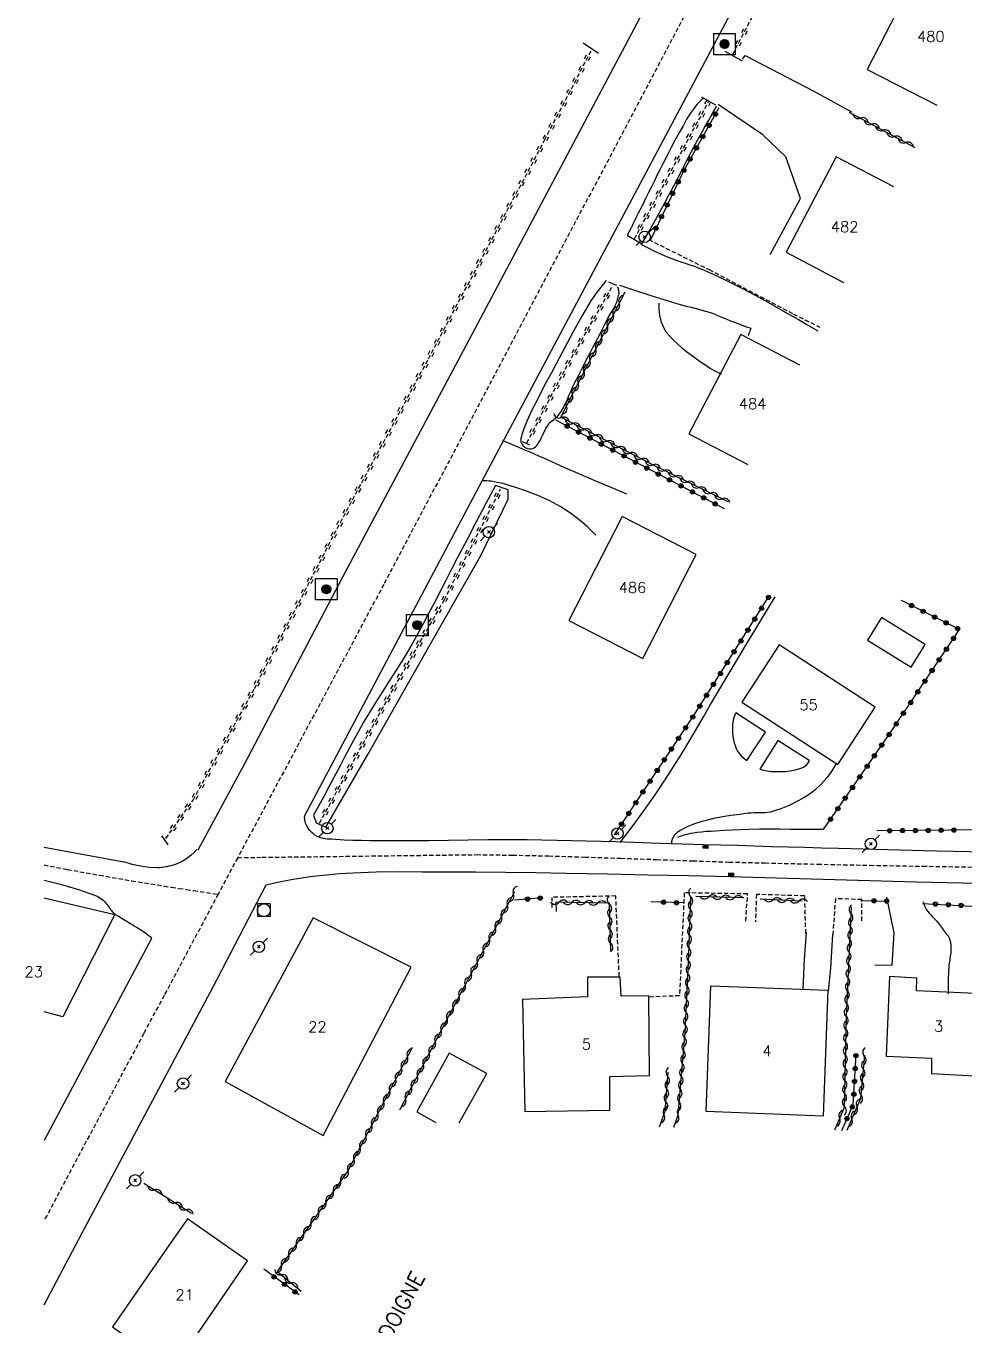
# Model space of a CAD drawing. Header units: millimetres. Extents: x 182998 to 184000, y 151998 to 153001.
# Drawn here: x 182997.9 to 183107.3, y 152683.9 to 152835.4 of the extents above; entities that cross this region are included whole.
import ezdxf
from ezdxf.enums import TextEntityAlignment as Align

# ---------------------------------------------------------------- set-up
doc = ezdxf.new("R2010")
doc.units = ezdxf.units.MM
doc.linetypes.add('DASHED', pattern=[0.75, 0.5, -0.25])
doc.layers.get('0').update_dxf_attribs({"linetype": 'CONTINUOUS'})
for name, color, linetype in [('W0001', 6, 'DASHED'), ('W0008', 7, 'CONTINUOUS'), ('W0017', 7, 'CONTINUOUS'), ('W0101', 7, 'CONTINUOUS'), ('W0104', 1, 'CONTINUOUS'), ('W0112', 1, 'DASHED'), ('W0120', 7, 'CONTINUOUS'), ('W0211', 2, 'CONTINUOUS'), ('W0220', 5, 'DASHED'), ('W0310', 3, 'CONTINUOUS'), ('W0322', 7, 'CONTINUOUS'), ('W0323', 7, 'CONTINUOUS'), ('W0401', 7, 'CONTINUOUS'), ('W0420', 7, 'CONTINUOUS'), ('W0473', 7, 'CONTINUOUS'), ('W0800', 7, 'CONTINUOUS'), ('W0989', 7, 'CONTINUOUS'), ('W0991', 7, 'CONTINUOUS')]:
    doc.layers.add(name, color=color, linetype=linetype)
doc.styles.get("Standard").update_dxf_attribs({"font": 'romans.shx', "width": 0.85})

# ---------------------------------------------------------------- blocks, each defined once
blk = doc.blocks.new('T420')
for p, q in [((0.75, 0.75), (-0.75, 0.75)), ((-0.75, 0.75), (-0.75, -0.75)), ((0.75, 0.75), (0.75, -0.75)), ((0.75, -0.75), (-0.75, -0.75))]:
    blk.add_line(p, q)
blk.add_ellipse((0, 0), major_axis=(-0.53, 0.53), ratio=1, start_param=3.926991, end_param=10.210176)
blk = doc.blocks.new('BOUNDARY')
for p, q in [((-5, 1), (-1, 5)), ((-5, 0), (0, 5)), ((-5, -1), (1, 5)), ((-4, 3), (-3, 4)), ((-4, -1), (1, 4)), ((-4, -2), (2, 4)), ((-4, -3), (3, 4)), ((-3, -3), (3, 3)), ((-3, -4), (4, 3)), ((-2, -4), (4, 2)), ((-1, -4), (4, 1)), ((-1, -5), (5, 1)), ((0, -5), (5, 0)), ((1, -5), (2, -4)), ((2, -4), (4, -2)), ((3, -4), (4, -3)), ((4, -2), (5, -1))]:
    blk.add_line(p, q)
blk.add_lwpolyline([(-12, 12), (12, 12), (12, -12), (-12, -12), (-12, 12)])
blk.add_circle((0, 0), 5)
blk = doc.blocks.new('T941')
at = {"color": 7, "linetype": 'Continuous', "xscale": 0.104167, "yscale": 0.104167}
blk.add_blockref('BOUNDARY', (0, 0), dxfattribs=at)
blk = doc.blocks.new('T473')
for p, q in [((-0.166667, 0.166667), (0.166667, -0.166667)), ((-0.166667, -0.166667), (0.166667, 0.166667)), ((0.500001, 0.500001), (1.000002, 1.000002)), ((-1.000002, -1.000002), (-0.500001, -0.500001))]:
    blk.add_line(p, q)
blk.add_ellipse((0, 0), major_axis=(0.471405, 0.471405), ratio=1, start_param=5.4977871438, end_param=11.780972451)
blk = doc.blocks.new('T401')
for p, q in [((-0.3, 0.3), (0, 0.3)), ((-0.3, -0.25), (-0.3, 0.3)), ((-0.3, 0.15), (0, 0.15)), ((-0.3, 0), (0, 0)), ((0, 0.3), (0, -0.25)), ((-0.3, -0.15), (0, -0.15)), ((-0.3, -0.25), (-0.3, -0.3)), ((-0.3, -0.3), (0, -0.3)), ((0, -0.3), (0, -0.25))]:
    blk.add_line(p, q)
blk = doc.blocks.new('t310o')
at = {"color": 0, "linetype": 'Continuous'}
for centre, start, end in [((-0.5, 0.38), 216.8699, 323.1304), ((0.5, -0.37), 36.8699, 143.1303)]:
    blk.add_arc(centre, 0.625, start, end, dxfattribs=at)
blk = doc.blocks.new('t323o')
at = {"color": 0, "linetype": 'Continuous'}
for radius in [0.25, 0.15]:
    blk.add_circle((0, 0), radius, dxfattribs=at)
blk = doc.blocks.new('t220o')
at = {"color": 0, "linetype": 'Continuous'}
for p, q in [((-0.25, 0.25), (0.25, 0.25)), ((-0.25, -0.25), (0.25, -0.25))]:
    blk.add_line(p, q, dxfattribs=at)
blk = doc.blocks.new('t322o')
at = {"color": 0, "linetype": 'Continuous'}
for radius in [0.25, 0.15]:
    blk.add_circle((0, 0), radius, dxfattribs=at)

msp = doc.modelspace()

# ---------------------------------------------------------------- linework, layer by layer
at = {"layer": 'W0001'}
for points in [[(183161.48, 153000), (183139.95, 152959.91), (183108, 152899.14), (183074.95, 152837.13), (183039.61, 152770.28), (183022.58, 152738.42)], [(183022.58, 152738.42), (183025.42, 152738.47)], [(183025.42, 152738.47), (183050.42, 152738.78)], [(183050.42, 152738.78), (183054.63, 152738.72), (183058.84, 152738.63), (183063.04, 152738.5), (183067.25, 152738.36), (183071.45, 152738.21), (183075.65, 152738.06), (183079.86, 152737.92), (183084.06, 152737.81), (183090.19, 152737.67), (183096.32, 152737.54), (183102.46, 152737.43), (183108.59, 152737.33)], [(183000, 152737.58), (183002.72, 152737.06), (183006.47, 152736.38), (183010.23, 152735.73), (183014, 152735.12)], [(183022.58, 152738.42), (183020.31, 152734.17)], [(183014, 152735.12), (183014.86, 152734.98), (183015.72, 152734.85), (183016.59, 152734.72), (183017.45, 152734.6), (183020.31, 152734.17)], [(183020.31, 152734.17), (183014, 152722.36)], [(183014, 152722.36), (183011.63, 152717.93), (183000, 152696.09)]]:
    msp.add_lwpolyline(points, dxfattribs=at)
at = {"layer": 'W0008'}
for points in [[(183156.46, 153000), (183155.19, 152997.58), (183140.4, 152969.76), (183124.29, 152939.81), (183107.03, 152907.2), (183085.45, 152866.22), (183071.08, 152839.45), (183049.18, 152798.1), (183034.76, 152771.07), (183023.37, 152749.36), (183017.92, 152739.3)], [(183030.4, 152743.36), (183044.74, 152770.39), (183051.08, 152782.36), (183068.26, 152814.68), (183081.69, 152840), (183099.58, 152873.88), (183112.98, 152898.85), (183129.98, 152930.99), (183143.79, 152957.02), (183154.74, 152977.73), (183166.59, 153000)], [(183109.83, 152739.07), (183104.09, 152739.2), (183098.35, 152739.34), (183092.61, 152739.49), (183090.66, 152739.54), (183088.7, 152739.6), (183086.75, 152739.65), (183084.8, 152739.71), (183082.84, 152739.77), (183080.89, 152739.83), (183078.93, 152739.88), (183076.98, 152739.94), (183071.82, 152740.09), (183066.65, 152740.26), (183061.49, 152740.4), (183056.32, 152740.49), (183054.03, 152740.5), (183051.74, 152740.5), (183049.45, 152740.47), (183047.16, 152740.44), (183044.87, 152740.41), (183042.58, 152740.39), (183040.29, 152740.39), (183038, 152740.41), (183037, 152740.42), (183035.99, 152740.44), (183034.98, 152740.47), (183033.98, 152740.54), (183033.5, 152740.57), (183033.01, 152740.6), (183032.53, 152740.67), (183032.05, 152740.8), (183031.84, 152740.9), (183031.63, 152741.03), (183031.44, 152741.18), (183031.26, 152741.33), (183031.11, 152741.49), (183030.96, 152741.65), (183030.83, 152741.83), (183030.71, 152742.01), (183030.63, 152742.15), (183030.56, 152742.29), (183030.5, 152742.44), (183030.45, 152742.59), (183030.43, 152742.69), (183030.41, 152742.78), (183030.4, 152742.88), (183030.39, 152742.97), (183030.38, 152743.07), (183030.38, 152743.17), (183030.39, 152743.26), (183030.4, 152743.36)], [(183000, 152739.66), (183009.31, 152737.93)], [(183017.82, 152739.38), (183017.5, 152739.04), (183017.16, 152738.72), (183016.8, 152738.43), (183016.42, 152738.17), (183016.1, 152737.98), (183015.76, 152737.82), (183015.41, 152737.68), (183015.05, 152737.57), (183014.79, 152737.49), (183014.53, 152737.42), (183014.27, 152737.36), (183014, 152737.31)], [(183009.31, 152737.93), (183009.31, 152737.93)], [(183014, 152737.31), (183013.82, 152737.29), (183013.63, 152737.27), (183013.45, 152737.25), (183013.26, 152737.25), (183012.26, 152737.29), (183011.26, 152737.42), (183010.28, 152737.64), (183009.31, 152737.93)], [(183000, 152735.8), (183000.01, 152735.8), (183002.03, 152735.3), (183004.04, 152734.73), (183006, 152734.01), (183006.19, 152733.92), (183006.38, 152733.83), (183006.56, 152733.71), (183006.74, 152733.59), (183006.89, 152733.46), (183007.04, 152733.32), (183007.18, 152733.17), (183007.31, 152733.01), (183007.41, 152732.89), (183007.5, 152732.77), (183007.59, 152732.64), (183007.67, 152732.52), (183007.75, 152732.39), (183007.85, 152732.27), (183007.94, 152732.15), (183008.05, 152732.04), (183008.35, 152731.8), (183008.67, 152731.6), (183008.99, 152731.41), (183009.31, 152731.22), (183009.52, 152731.09), (183009.73, 152730.97), (183009.94, 152730.84), (183010.14, 152730.71), (183010.35, 152730.58), (183010.56, 152730.46), (183010.77, 152730.33), (183010.97, 152730.2), (183011.27, 152730.01), (183011.58, 152729.82), (183011.88, 152729.63), (183012.16, 152729.41), (183012.26, 152729.32), (183012.37, 152729.22), (183012.46, 152729.12), (183012.55, 152729.01)], [(183025.92, 152735.25), (183026.88, 152735.48), (183027.85, 152735.69), (183028.82, 152735.88), (183029.79, 152736.04), (183031.35, 152736.26), (183032.92, 152736.43), (183034.48, 152736.57), (183036.05, 152736.67), (183038.73, 152736.77), (183041.41, 152736.8), (183044.09, 152736.79), (183046.77, 152736.78), (183050.29, 152736.76), (183053.82, 152736.73), (183057.35, 152736.68), (183060.87, 152736.62), (183065.64, 152736.54), (183070.41, 152736.44), (183075.18, 152736.34), (183079.95, 152736.23), (183082.68, 152736.16), (183085.4, 152736.08), (183088.12, 152736.01), (183090.84, 152735.93), (183093.56, 152735.85), (183096.28, 152735.77), (183099, 152735.69), (183101.72, 152735.62), (183108.85, 152735.45)], [(183014, 152712.63), (183019.71, 152723.38), (183025.92, 152735.25)], [(183012.55, 152729.01), (183000, 152705.46)], [(183000, 152686.27), (183004.42, 152694.59), (183014, 152712.63)]]:
    msp.add_lwpolyline(points, dxfattribs=at)
at = {"layer": 'W0017'}
for points in [[(183081.42, 152831.55), (183081.74, 152831.97), (183089.66, 152827.84), (183094.16, 152825.4)], [(183084.66, 152808.76), (183088.21, 152815.29), (183086.48, 152820.13), (183083.79, 152822.71), (183078.58, 152826.26)], [(183069.58, 152809.95), (183070.34, 152809.56), (183071.1, 152809.19), (183071.88, 152808.83), (183072.66, 152808.5), (183073.18, 152808.29), (183073.71, 152808.1), (183074.24, 152807.92), (183074.77, 152807.74), (183075.3, 152807.56), (183075.83, 152807.38), (183076.35, 152807.18), (183076.87, 152806.97), (183078.38, 152806.3), (183079.88, 152805.57), (183081.35, 152804.82), (183082.82, 152804.05), (183084.12, 152803.35), (183085.4, 152802.63), (183086.68, 152801.89), (183087.95, 152801.16), (183088.95, 152800.58), (183089.94, 152800.01), (183090.23, 152799.84)], [(183067.11, 152805.18), (183068.86, 152804.59), (183070.62, 152804.03), (183072.39, 152803.48), (183074.16, 152802.94), (183074.58, 152802.83), (183075.01, 152802.71), (183075.44, 152802.61), (183075.86, 152802.5), (183076.29, 152802.39), (183076.71, 152802.28), (183077.14, 152802.16), (183077.56, 152802.02), (183077.92, 152801.9), (183078.28, 152801.76), (183078.63, 152801.62), (183078.98, 152801.47), (183079.34, 152801.33), (183079.69, 152801.18), (183080.04, 152801.03), (183080.4, 152800.89), (183080.9, 152800.7), (183081.4, 152800.52), (183081.9, 152800.33), (183082.4, 152800.16)], [(183082.4, 152800.16), (183082.37, 152800.08), (183082.35, 152800), (183082.32, 152799.92), (183082.29, 152799.84), (183082.24, 152799.69), (183082.19, 152799.55), (183082.14, 152799.4), (183082.08, 152799.26)], [(183053.45, 152787.07), (183054.25, 152786.74), (183055.06, 152786.41), (183055.86, 152786.07), (183056.66, 152785.73), (183057.16, 152785.51), (183057.67, 152785.29), (183058.17, 152785.07), (183058.67, 152784.84), (183059.18, 152784.61), (183059.68, 152784.39), (183060.18, 152784.16), (183060.69, 152783.94), (183062.49, 152783.16), (183064.29, 152782.38), (183066.09, 152781.61), (183067.9, 152780.84)], [(183064.32, 152776.05), (183063.37, 152776.99), (183062.35, 152777.86), (183061.28, 152778.66), (183060.16, 152779.39), (183058.9, 152780.07), (183057.59, 152780.65), (183056.25, 152781.16), (183054.9, 152781.63), (183054.22, 152781.84), (183053.53, 152782.04), (183052.84, 152782.19), (183052.13, 152782.31), (183051.87, 152782.34), (183051.61, 152782.37), (183051.34, 152782.38), (183051.08, 152782.36)], [(183067.18, 152740.2), (183068.58, 152742.03), (183069.93, 152743.88), (183071.25, 152745.77), (183072.53, 152747.68), (183073.44, 152749.09), (183074.32, 152750.51), (183075.19, 152751.95), (183076.04, 152753.39), (183076.88, 152754.84), (183077.72, 152756.29), (183078.57, 152757.74), (183079.43, 152759.18), (183080.57, 152761.09), (183081.72, 152763.01), (183082.87, 152764.93), (183084.03, 152766.84), (183084.91, 152768.26), (183085.26, 152768.83)], [(183080.66, 152755.33), (183080.52, 152754.98), (183080.4, 152754.61), (183080.32, 152754.24), (183080.27, 152753.86), (183080.25, 152753.43), (183080.27, 152753), (183080.32, 152752.57), (183080.4, 152752.15), (183080.48, 152751.82), (183080.57, 152751.49), (183080.69, 152751.17), (183080.85, 152750.86), (183081.07, 152750.54), (183081.33, 152750.25), (183081.61, 152749.99), (183081.93, 152749.76)], [(183081.93, 152749.76), (183084.11, 152753.05), (183080.66, 152755.33)], [(183089.19, 152749.76), (183085.56, 152752.1), (183083.45, 152748.73)], [(183092.35, 152749.41), (183091.84, 152748.56), (183091.25, 152747.75), (183090.6, 152747), (183089.88, 152746.31), (183089.22, 152745.79), (183088.51, 152745.35), (183087.78, 152744.96), (183087.03, 152744.6), (183086.47, 152744.34), (183085.89, 152744.11), (183085.3, 152743.91), (183084.69, 152743.75), (183084.37, 152743.7), (183084.04, 152743.67), (183083.71, 152743.65), (183083.39, 152743.64), (183083.06, 152743.64), (183082.74, 152743.64), (183082.41, 152743.62), (183082.09, 152743.6), (183081.09, 152743.48), (183080.09, 152743.35), (183079.1, 152743.19), (183078.11, 152742.99), (183077.34, 152742.81), (183076.58, 152742.61), (183075.82, 152742.37), (183075.08, 152742.07), (183074.66, 152741.87), (183074.23, 152741.65), (183073.82, 152741.37), (183073.48, 152741.02), (183073.34, 152740.8), (183073.24, 152740.56), (183073.17, 152740.3), (183073.16, 152740.04)], [(183083.45, 152748.73), (183083.89, 152748.62), (183084.33, 152748.54), (183084.77, 152748.49), (183085.22, 152748.47), (183085.8, 152748.46), (183086.39, 152748.47), (183086.98, 152748.54), (183087.56, 152748.68), (183087.99, 152748.8), (183088.46, 152748.95), (183088.91, 152749.22), (183089.22, 152749.65), (183089.22, 152749.66), (183089.22, 152749.68), (183089.22, 152749.69), (183089.22, 152749.71), (183089.22, 152749.72), (183089.21, 152749.73), (183089.2, 152749.75), (183089.19, 152749.76)], [(183096.88, 152725.94), (183098.9, 152725.91), (183099.11, 152729.67), (183098.25, 152733.83)], [(183102.51, 152733.33), (183102.58, 152733.08), (183102.67, 152732.83), (183102.78, 152732.59), (183102.9, 152732.36), (183103.05, 152732.15), (183103.21, 152731.95), (183103.38, 152731.76), (183103.55, 152731.57), (183103.73, 152731.39), (183103.91, 152731.21), (183104.08, 152731.03), (183104.25, 152730.83), (183104.37, 152730.68), (183104.49, 152730.51), (183104.6, 152730.35), (183104.72, 152730.19), (183104.83, 152730.02), (183104.95, 152729.86), (183105.07, 152729.7), (183105.19, 152729.54), (183105.23, 152729.51), (183105.26, 152729.47), (183105.3, 152729.44), (183105.33, 152729.4), (183105.37, 152729.37), (183105.4, 152729.33), (183105.43, 152729.3), (183105.46, 152729.25), (183105.5, 152729.16), (183105.54, 152729.06), (183105.56, 152728.96), (183105.59, 152728.86), (183105.62, 152728.77), (183105.65, 152728.68), (183105.68, 152728.58), (183105.69, 152728.49), (183105.72, 152728.24), (183105.73, 152727.99), (183105.73, 152727.74), (183105.72, 152727.49), (183105.71, 152727.29), (183105.68, 152727.09), (183105.65, 152726.9), (183105.62, 152726.7), (183105.59, 152726.5), (183105.56, 152726.31), (183105.53, 152726.11), (183105.51, 152725.91), (183105.45, 152725.07), (183105.42, 152724.23), (183105.4, 152723.39), (183105.41, 152722.54)], [(183088.85, 152729.7), (183088.61, 152726.59), (183088.46, 152723.08)], [(183091.46, 152722.88), (183091.72, 152725.54), (183091.96, 152729.46)]]:
    msp.add_lwpolyline(points, dxfattribs=at)
at = {"layer": 'W0101'}
for points in [[(183102.18, 152842.47), (183095.96, 152830.34), (183104.1, 152826.17)], [(183092.37, 152820.13), (183086.53, 152809.03), (183093.21, 152805.49)], [(183099.08, 152816.63), (183092.37, 152820.13)], [(183081.24, 152799.44), (183075.19, 152787.86), (183082.04, 152784.28)], [(183088.13, 152795.84), (183081.24, 152799.44)], [(183000, 152733.76), (183000.18, 152733.72), (183008.26, 152731.8)], [(183008.26, 152731.8), (183002.18, 152719.88), (183000, 152720.45)], [(183063.37, 152722.22), (183055.79, 152721.88), (183056.06, 152708.85), (183065.98, 152708.99), (183065.95, 152712.93), (183070.61, 152713.04), (183070.51, 152722.3), (183067.27, 152722.28), (183067.16, 152724.49), (183063.35, 152724.51)], [(183063.35, 152724.51), (183063.37, 152722.22)], [(183110.35, 152722.52), (183101.72, 152722.91), (183101.75, 152724.36), (183098.59, 152724.57), (183098.19, 152715.3), (183103.48, 152715.04), (183103.46, 152713.25), (183109.12, 152712.96), (183109.25, 152714.81), (183110.01, 152714.75), (183112.17, 152714.75), (183112.35, 152718.52), (183110.25, 152718.46)], [(183021.79, 152678.68), (183021.74, 152678.72), (183017.06, 152681.72), (183023.71, 152691.43), (183016.71, 152696.32), (183014, 152692.41)], [(183014, 152692.41), (183007.98, 152683.72), (183014, 152679.45)]]:
    msp.add_lwpolyline(points, dxfattribs=at)
for points in [[(183067.4, 152778.2), (183061.19, 152766.07), (183069.83, 152761.65), (183076.04, 152773.78), (183067.4, 152778.2)], [(183081.37, 152756.57), (183092.56, 152749.28), (183096.91, 152755.96), (183085.72, 152763.25), (183081.37, 152756.57)], [(183031.37, 152731.4), (183021.13, 152712.31), (183032.54, 152706.02), (183042.81, 152725.65), (183031.37, 152731.4)], [(183077.74, 152723.49), (183091.4, 152722.96), (183090.84, 152708.29), (183077.18, 152708.82), (183077.74, 152723.49)]]:
    msp.add_lwpolyline(points, close=True, dxfattribs=at)
at = {"layer": 'W0104'}
msp.add_lwpolyline([(183096.01, 152763.78), (183101.09, 152760.65), (183102.72, 152763.3), (183097.64, 152766.43), (183096.01, 152763.78)], close=True, dxfattribs=at)
for points in [[(183047.24, 152715.62), (183043.45, 152708.8), (183045.69, 152707.56)], [(183048.41, 152707.51), (183051.61, 152713.27), (183047.24, 152715.62)]]:
    msp.add_lwpolyline(points, dxfattribs=at)
at = {"layer": 'W0112'}
for points in [[(183070.5, 152810.5), (183077.53, 152807), (183087.37, 152801.81), (183090.46, 152800.28)], [(183067.06, 152724.59), (183066.66, 152733.96), (183059.19, 152733.8), (183059.19, 152732.62)], [(183081.82, 152731.04), (183082.03, 152734.2), (183074.64, 152734.33), (183074.09, 152722.33), (183070.56, 152722.17)], [(183088.82, 152729.6), (183088.69, 152733.96), (183083.06, 152734.15), (183082.95, 152730.96)], [(183092.27, 152733.65), (183091.96, 152729.46)], [(183095.35, 152731.07), (183095.35, 152733.54), (183092.27, 152733.65)]]:
    msp.add_lwpolyline(points, dxfattribs=at)
at = {"layer": 'W0120'}
for points in [[(183064.63, 152832.21), (183062.87, 152833.4)], [(183079.37, 152832.45), (183081.4, 152831.34)], [(183078.34, 152826.18), (183076.71, 152827.11)], [(183068, 152811), (183069.71, 152810)], [(183066.79, 152805.16), (183065.87, 152805.55)], [(183056.66, 152786.52), (183055.79, 152786.92)], [(183054.11, 152781.31), (183052.63, 152781.84)], [(183031.42, 152743.38), (183031.74, 152742.49), (183032.84, 152741.99)], [(183013.71, 152740.99), (183014, 152740.56)], [(183014, 152740.56), (183014.42, 152739.93)]]:
    msp.add_lwpolyline(points, dxfattribs=at)
at = {"layer": 'W0211'}
for points in [[(183076.9, 152827), (183076.62, 152826.76), (183076.35, 152826.5), (183076.1, 152826.23), (183075.87, 152825.95), (183075.37, 152825.25), (183074.92, 152824.52), (183074.5, 152823.77), (183074.08, 152823.03), (183073.59, 152822.13), (183073.11, 152821.22), (183072.65, 152820.31), (183072.19, 152819.39), (183071.84, 152818.71), (183071.5, 152818.03), (183071.16, 152817.34), (183070.82, 152816.66), (183070.48, 152815.97), (183070.14, 152815.29), (183069.8, 152814.6), (183069.45, 152813.92), (183069.27, 152813.56), (183069.09, 152813.19), (183068.91, 152812.82), (183068.73, 152812.46), (183068.56, 152812.09), (183068.38, 152811.72), (183068.19, 152811.36), (183068, 152811)], [(183069.71, 152810), (183070.39, 152811.19), (183071.05, 152812.39), (183071.72, 152813.59), (183072.37, 152814.79), (183072.89, 152815.77), (183073.41, 152816.75), (183073.92, 152817.73), (183074.43, 152818.71), (183074.94, 152819.7), (183075.45, 152820.68), (183075.97, 152821.66), (183076.5, 152822.63), (183076.98, 152823.49), (183077.46, 152824.35), (183077.95, 152825.2), (183078.45, 152826.05)], [(183065.55, 152805.73), (183065.08, 152805.16), (183064.62, 152804.57), (183064.18, 152803.96), (183063.76, 152803.34), (183062.69, 152801.56), (183061.69, 152799.74), (183060.73, 152797.9), (183059.76, 152796.08), (183059.16, 152794.97), (183058.55, 152793.87), (183057.96, 152792.75), (183057.4, 152791.63), (183056.93, 152790.68), (183056.47, 152789.74), (183056.04, 152788.76), (183055.71, 152787.76), (183055.65, 152787.55), (183055.6, 152787.32), (183055.58, 152787.09), (183055.61, 152786.86), (183055.67, 152786.71), (183055.77, 152786.57), (183055.88, 152786.45), (183056, 152786.34), (183056.09, 152786.27), (183056.18, 152786.21), (183056.29, 152786.16), (183056.4, 152786.13), (183056.59, 152786.11), (183056.79, 152786.11), (183056.98, 152786.15), (183057.16, 152786.23), (183057.32, 152786.35), (183057.45, 152786.5), (183057.56, 152786.66), (183057.66, 152786.81), (183057.83, 152787.08), (183057.98, 152787.35), (183058.12, 152787.64), (183058.25, 152787.92), (183058.38, 152788.21), (183058.52, 152788.49), (183058.69, 152788.76), (183058.87, 152789.02), (183058.99, 152789.16), (183059.13, 152789.29), (183059.28, 152789.41), (183059.42, 152789.52), (183059.57, 152789.63), (183059.72, 152789.75), (183059.85, 152789.88), (183059.98, 152790.02), (183060.28, 152790.46), (183060.56, 152790.93), (183060.8, 152791.41), (183061.03, 152791.89), (183061.24, 152792.38), (183061.45, 152792.87), (183061.66, 152793.36), (183061.9, 152793.84), (183062.34, 152794.7), (183062.78, 152795.56), (183063.22, 152796.42), (183063.67, 152797.28), (183064.11, 152798.14), (183064.56, 152799), (183064.99, 152799.87), (183065.42, 152800.73), (183065.87, 152801.54), (183066.36, 152802.34), (183066.79, 152803.2), (183067.03, 152804.13), (183067.04, 152804.24), (183067.04, 152804.35), (183067.03, 152804.45), (183067.02, 152804.56), (183066.99, 152804.67), (183066.96, 152804.77), (183066.92, 152804.87), (183066.87, 152804.97)], [(183071.69, 152803.1), (183071.67, 152802.39), (183071.75, 152801.68), (183071.93, 152800.98), (183072.19, 152800.31), (183072.51, 152799.76), (183072.92, 152799.26), (183073.37, 152798.8), (183073.82, 152798.37), (183074.35, 152797.89), (183074.92, 152797.44), (183075.5, 152797.02), (183076.08, 152796.6), (183076.61, 152796.22), (183077.15, 152795.84), (183077.7, 152795.48), (183078.27, 152795.15), (183078.45, 152795.06), (183078.64, 152794.98), (183078.83, 152794.9), (183079.03, 152794.84)], [(183052.63, 152781.84), (183051.51, 152779.71), (183050.4, 152777.59), (183049.28, 152775.46), (183048.16, 152773.34), (183047.49, 152772.05), (183046.83, 152770.76), (183046.17, 152769.47), (183045.51, 152768.18), (183044.84, 152766.89), (183044.17, 152765.61), (183043.47, 152764.33), (183042.76, 152763.07), (183042.1, 152761.95), (183041.42, 152760.84), (183040.72, 152759.74), (183040.02, 152758.65), (183039.31, 152757.55), (183038.61, 152756.45), (183037.93, 152755.35), (183037.26, 152754.23), (183036.7, 152753.23), (183036.15, 152752.23), (183035.61, 152751.23), (183035.08, 152750.22), (183034.55, 152749.2), (183034.02, 152748.19), (183033.49, 152747.18), (183032.95, 152746.17), (183032.76, 152745.82), (183032.57, 152745.47), (183032.38, 152745.13), (183032.19, 152744.78), (183032, 152744.43), (183031.8, 152744.08), (183031.61, 152743.73), (183031.42, 152743.38)], [(183032.84, 152741.99), (183037.76, 152750.44), (183045.19, 152763.54), (183050.92, 152773.65), (183054.11, 152780.23), (183054.11, 152781.31)], [(183090.74, 152741.7), (183089.81, 152741.71), (183088.88, 152741.72), (183087.94, 152741.72), (183087.01, 152741.73), (183085.8, 152741.74), (183084.6, 152741.75), (183083.4, 152741.75), (183082.19, 152741.73), (183081.21, 152741.69), (183080.23, 152741.64), (183079.25, 152741.58), (183078.27, 152741.52), (183077.73, 152741.49), (183077.19, 152741.46), (183076.65, 152741.42), (183076.11, 152741.36), (183075.73, 152741.3), (183075.36, 152741.23), (183074.98, 152741.14), (183074.61, 152741.04), (183074.42, 152740.99), (183074.23, 152740.92), (183074.04, 152740.85), (183073.85, 152740.78)]]:
    msp.add_lwpolyline(points, dxfattribs=at)
at = {"layer": 'W0220'}
for points in [[(183080.29, 152832.08), (183090.5, 152851.61), (183096.34, 152862.45)], [(183014.21, 152740.67), (183017.39, 152745.15), (183024.53, 152758.15), (183034.55, 152777.52), (183044.82, 152796.6), (183058.37, 152822.1), (183063.84, 152832.61)], [(183068.84, 152810.6), (183077.48, 152826.58)], [(183056.29, 152786.78), (183060.76, 152795.39), (183066.29, 152805.1)], [(183032.11, 152742.44), (183040.11, 152757.02), (183046.66, 152768.47), (183053.21, 152781.34)]]:
    msp.add_lwpolyline(points, dxfattribs=at)
at = {"layer": 'W0310'}
for points in [[(183093.87, 152825.37), (183101.51, 152821.24)], [(183079.75, 152779.93), (183071, 152784.23), (183060.27, 152789.78), (183067.74, 152804.42)], [(183054.87, 152734.46), (183047.11, 152719.88), (183041.45, 152708.99)], [(183066.08, 152727.49), (183065.93, 152733.12), (183059.66, 152733.25), (183059.72, 152732.15)], [(183073.42, 152707.02), (183073.93, 152708.43), (183074.74, 152717.99), (183075.19, 152727.15), (183075.4, 152733.91)], [(183081.59, 152733.73), (183075.98, 152733.91)], [(183088.38, 152733.36), (183083.51, 152733.6)], [(183094.11, 152732.67), (183093.51, 152719.96), (183093.3, 152709.3), (183092.17, 152706.65)], [(183042.92, 152716.3), (183035.42, 152701.91), (183027.19, 152690.19), (183029.99, 152687.87)], [(183095.67, 152715.41), (183095.19, 152710.36), (183093.58, 152706.62)], [(183071.77, 152707.05), (183072.43, 152708.86), (183072.77, 152713.43)], [(183011.63, 152700.48), (183014, 152698.99)], [(183014, 152698.99), (183017.21, 152696.96)]]:
    msp.add_lwpolyline(points, dxfattribs=at)
at = {"layer": 'W0322'}
msp.add_lwpolyline([(183172.04, 152741.26), (183154.25, 152741.44), (183131.75, 152741.31), (183109.62, 152741.68), (183097.09, 152741.54)], dxfattribs=at)
at = {"layer": 'W0323'}
for points in [[(183078.69, 152825.84), (183074.58, 152818.55), (183070.69, 152810.47)], [(183079.32, 152779.12), (183059.66, 152789.44)], [(183066.51, 152741.1), (183075.77, 152755.02), (183084.32, 152768.55), (183084.52, 152768.85)], [(183090.85, 152741.68), (183098.69, 152753.02), (183106.75, 152765.02), (183099.97, 152768.41)], [(183058.14, 152733.73), (183054.87, 152733.49)], [(183074.51, 152733.15), (183070.74, 152733.28)], [(183095.25, 152733.44), (183098.3, 152733.36)], [(183102.43, 152733.1), (183108.85, 152732.75), (183120.62, 152732.26), (183125.28, 152731.86)], [(183093.01, 152706.63), (183094.35, 152709.62), (183094.67, 152715.46)], [(183029.75, 152687.45), (183025.61, 152690.43)]]:
    msp.add_lwpolyline(points, dxfattribs=at)

# ---------------------------------------------------------------- block references
at = {"layer": 'W0220'}
for p, rotation in [((183081.68, 152834.74), 62.39738638052815), ((183080.99, 152833.41), 62.39738638052815), ((183063.37, 152831.7), 62.46977802887476), ((183061.98, 152829.04), 62.46977802887476), ((183062.68, 152830.37), 62.46977802887476), ((183061.29, 152827.71), 62.46977802887476), ((183060.6, 152826.38), 62.46977802887476), ((183077.4, 152826.44), 61.61782856700085), ((183059.9, 152825.05), 62.46977802887476), ((183076.69, 152825.12), 61.61782856700085), ((183059.21, 152823.72), 62.46977802887476), ((183075.97, 152823.8), 61.61782856700085), ((183058.52, 152822.39), 62.46977802887476), ((183075.26, 152822.48), 61.61782856700085), ((183057.81, 152821.06), 62.01339068390956), ((183074.55, 152821.16), 61.61782856700085), ((183056.41, 152818.41), 62.01339068390956), ((183057.11, 152819.74), 62.01339068390956), ((183073.12, 152818.52), 61.61782856700085), ((183073.84, 152819.84), 61.61782856700085), ((183055.7, 152817.09), 62.01339068390956), ((183072.41, 152817.2), 61.61782856700085), ((183055, 152815.76), 62.01339068390956), ((183071.7, 152815.88), 61.61782856700085), ((183054.29, 152814.44), 62.01339068390956), ((183070.98, 152814.56), 61.61782856700085), ((183053.59, 152813.11), 62.01339068390956), ((183070.27, 152813.24), 61.61782856700085), ((183052.89, 152811.79), 62.01339068390956), ((183069.56, 152811.92), 61.61782856700085), ((183052.18, 152810.46), 62.01339068390956), ((183050.78, 152807.82), 62.01339068390956), ((183051.48, 152809.14), 62.01339068390956), ((183050.07, 152806.49), 62.01339068390956), ((183049.37, 152805.17), 62.01339068390956), ((183048.66, 152803.84), 62.01339068390956), ((183065.61, 152803.91), 60.35850376335103), ((183047.96, 152802.52), 62.01339068390956), ((183064.87, 152802.6), 60.35850376335103), ((183047.26, 152801.19), 62.01339068390956), ((183064.13, 152801.3), 60.35850376335103), ((183046.55, 152799.87), 62.01339068390956), ((183063.39, 152800), 60.35850376335103), ((183045.14, 152797.22), 62.01339068390956), ((183045.85, 152798.54), 62.01339068390956), ((183061.9, 152797.39), 60.35850376335103), ((183062.64, 152798.69), 60.35850376335103), ((183044.44, 152795.9), 61.72576636074398), ((183061.16, 152796.09), 60.35850376335103), ((183043.73, 152794.58), 61.72576636074398), ((183060.44, 152794.77), 62.53403747865052), ((183043.02, 152793.25), 61.72576636074398), ((183059.75, 152793.44), 62.53403747865052), ((183042.31, 152791.93), 61.72576636074398), ((183059.06, 152792.11), 62.53403747865052), ((183041.59, 152790.61), 61.72576636074398), ((183058.37, 152790.78), 62.53403747865052), ((183040.88, 152789.29), 61.72576636074398), ((183056.98, 152788.12), 62.53403747865052), ((183057.67, 152789.45), 62.53403747865052), ((183039.46, 152786.65), 61.72576636074398), ((183040.17, 152787.97), 61.72576636074398), ((183038.75, 152785.33), 61.72576636074398), ((183038.04, 152784.01), 61.72576636074398), ((183037.33, 152782.69), 61.72576636074398), ((183036.62, 152781.36), 61.72576636074398), ((183052.86, 152780.65), 63.0176481122269), ((183035.91, 152780.04), 61.72576636074398), ((183052.18, 152779.32), 63.0176481122269), ((183035.2, 152778.72), 61.72576636074398), ((183051.5, 152777.98), 63.0176481122269), ((183033.8, 152776.07), 62.63402043623638), ((183034.49, 152777.4), 62.63402043623638), ((183050.82, 152776.64), 63.0176481122269), ((183033.11, 152774.74), 62.63402043623638), ((183050.14, 152775.31), 63.0176481122269), ((183032.42, 152773.4), 62.63402043623638), ((183049.46, 152773.97), 63.0176481122269), ((183031.73, 152772.07), 62.63402043623638), ((183048.78, 152772.63), 63.0176481122269), ((183031.04, 152770.74), 62.63402043623638), ((183047.42, 152769.96), 63.0176481122269), ((183048.1, 152771.3), 63.0176481122269), ((183030.35, 152769.41), 62.63402043623638), ((183046.74, 152768.62), 63.0176481122269), ((183029.66, 152768.08), 62.63402043623638), ((183046, 152767.32), 60.21553204750328), ((183028.29, 152765.41), 62.63402043623638), ((183028.97, 152766.74), 62.63402043623638), ((183045.26, 152766.02), 60.21553204750328), ((183027.6, 152764.08), 62.63402043623638), ((183044.51, 152764.71), 60.21553204750328), ((183026.91, 152762.75), 62.63402043623638), ((183043.77, 152763.41), 60.21553204750328), ((183026.22, 152761.42), 62.63402043623638), ((183043.02, 152762.11), 60.21553204750328), ((183025.53, 152760.08), 62.63402043623638), ((183041.53, 152759.51), 60.21553204750328), ((183042.28, 152760.81), 60.21553204750328), ((183024.84, 152758.75), 62.63402043623638), ((183040.79, 152758.2), 60.21553204750328), ((183024.13, 152757.43), 61.25452904735387), ((183040.04, 152756.9), 61.24777100521461), ((183022.69, 152754.8), 61.25452904735387), ((183023.41, 152756.11), 61.25452904735387), ((183039.32, 152755.59), 61.24777100521461), ((183021.97, 152753.48), 61.25452904735387), ((183038.6, 152754.27), 61.24777100521461), ((183021.25, 152752.17), 61.25452904735387), ((183037.88, 152752.96), 61.24777100521461), ((183020.52, 152750.85), 61.25452904735387), ((183036.44, 152750.33), 61.24777100521461), ((183037.16, 152751.64), 61.24777100521461), ((183019.8, 152749.54), 61.25452904735387), ((183035.71, 152749.01), 61.24777100521461), ((183019.08, 152748.22), 61.25452904735387), ((183034.99, 152747.7), 61.24777100521461), ((183018.36, 152746.91), 61.25452904735387), ((183034.27, 152746.38), 61.24777100521461), ((183016.82, 152744.34), 54.56103049317976), ((183017.64, 152745.59), 61.25452904735387), ((183033.55, 152745.07), 61.24777100521461), ((183015.95, 152743.12), 54.56103049317976), ((183032.83, 152743.75), 61.24777100521461), ((183015.08, 152741.89), 54.56103049317976)]:
    msp.add_blockref('t220o', p, dxfattribs=dict(at, rotation=rotation))
at = {"layer": 'W0310'}
for p, rotation in [((183095.19, 152824.66), 331.582445681892), ((183096.51, 152823.94), 331.582445681892), ((183097.83, 152823.23), 331.582445681892), ((183099.15, 152822.51), 331.582445681892), ((183100.47, 152821.8), 331.582445681892), ((183067.06, 152803.08), 62.94539896276234), ((183066.37, 152801.75), 62.94539896276234), ((183065.69, 152800.41), 62.94539896276234), ((183065.01, 152799.08), 62.94539896276234), ((183064.33, 152797.74), 62.94539896276234), ((183062.96, 152795.07), 62.94539896276234), ((183063.65, 152796.4), 62.94539896276234), ((183062.28, 152793.73), 62.94539896276234), ((183061.6, 152792.4), 62.94539896276234), ((183060.92, 152791.06), 62.94539896276234), ((183060.33, 152789.75), 152.6568993148972), ((183061.66, 152789.06), 152.6568993148972), ((183062.99, 152788.38), 152.6568993148972), ((183064.32, 152787.69), 152.6568993148972), ((183065.66, 152787), 152.6568993148972), ((183066.99, 152786.31), 152.6568993148972), ((183068.32, 152785.62), 152.6568993148972), ((183069.65, 152784.93), 152.6568993148972), ((183070.99, 152784.24), 152.6568993148972), ((183072.33, 152783.58), 153.8159707483381), ((183073.68, 152782.92), 153.8159707483381), ((183075.02, 152782.26), 153.8159707483381), ((183076.37, 152781.59), 153.8159707483381), ((183077.72, 152780.93), 153.8159707483381), ((183079.06, 152780.27), 153.8159707483381), ((183054.73, 152734.2), 241.9680505097503), ((183065.93, 152732.99), 91.6089529393762), ((183075.4, 152733.88), 88.2199994300952), ((183077.48, 152733.86), 178.1206645115846), ((183078.98, 152733.81), 178.1206645115846), ((183080.48, 152733.76), 178.1206645115846), ((183053.32, 152731.55), 241.9680505097503), ((183054.03, 152732.88), 241.9680505097503), ((183060.06, 152733.24), 178.7994281195797), ((183061.56, 152733.21), 178.7994281195797), ((183063.06, 152733.18), 178.7994281195797), ((183064.55, 152733.15), 178.7994281195797), ((183065.97, 152731.49), 91.6089529393762), ((183075.35, 152732.38), 88.2199994300952), ((183085.01, 152733.52), 177.2177849815591), ((183086.5, 152733.45), 177.2177849815591), ((183088, 152733.38), 177.2177849815591), ((183094.08, 152731.9), 267.276640974458), ((183052.62, 152730.23), 241.9680505097503), ((183066.01, 152729.99), 91.6089529393762), ((183075.31, 152730.88), 88.2199994300952), ((183094.01, 152730.4), 267.276640974458), ((183051.91, 152728.9), 241.9680505097503), ((183066.06, 152728.49), 91.6089529393762), ((183075.26, 152729.38), 88.2199994300952), ((183093.93, 152728.91), 267.276640974458), ((183051.21, 152727.58), 241.9680505097503), ((183075.21, 152727.88), 88.2199994300952), ((183093.86, 152727.41), 267.276640974458), ((183050.5, 152726.26), 241.9680505097503), ((183075.15, 152726.38), 87.20624794561657), ((183093.79, 152725.91), 267.276640974458), ((183049.8, 152724.93), 241.9680505097503), ((183075.08, 152724.89), 87.20624794561657), ((183093.72, 152724.41), 267.276640974458), ((183049.09, 152723.61), 241.9680505097503), ((183075.01, 152723.39), 87.20624794561657), ((183093.65, 152722.91), 267.276640974458), ((183047.68, 152720.96), 241.9680505097503), ((183048.39, 152722.28), 241.9680505097503), ((183074.93, 152721.89), 87.20624794561657), ((183093.58, 152721.41), 267.276640974458), ((183046.98, 152719.64), 242.559035137815), ((183074.86, 152720.39), 87.20624794561657), ((183093.51, 152719.92), 268.8713295668008), ((183046.29, 152718.3), 242.559035137815), ((183074.79, 152718.89), 87.20624794561657), ((183093.48, 152718.42), 268.8713295668008), ((183045.6, 152716.97), 242.559035137815), ((183074.69, 152717.4), 85.12176485037958), ((183093.45, 152716.92), 268.8713295668008), ((183042.37, 152715.24), 242.4823676353084), ((183044.91, 152715.64), 242.559035137815), ((183074.57, 152715.9), 85.12176485037958), ((183093.42, 152715.42), 268.8713295668008), ((183095.65, 152715.27), 264.6471258110538), ((183041.68, 152713.91), 242.4823676353084), ((183044.22, 152714.31), 242.559035137815), ((183074.44, 152714.41), 85.12176485037958), ((183093.39, 152713.92), 268.8713295668008), ((183095.51, 152713.77), 264.6471258110538), ((183040.99, 152712.58), 242.4823676353084), ((183043.53, 152712.98), 242.559035137815), ((183072.73, 152712.92), 85.73016891117652), ((183074.31, 152712.91), 85.12176485037958), ((183093.36, 152712.42), 268.8713295668008), ((183095.37, 152712.28), 264.6471258110538), ((183040.29, 152711.25), 242.4823676353084), ((183042.14, 152710.32), 242.559035137815), ((183042.83, 152711.65), 242.559035137815), ((183072.62, 152711.42), 85.73016891117652), ((183074.18, 152711.42), 85.12176485037958), ((183093.33, 152710.92), 268.8713295668008), ((183095.23, 152710.79), 264.6471258110538), ((183039.6, 152709.92), 242.4823676353084), ((183072.51, 152709.93), 85.73016891117652), ((183074.06, 152709.92), 85.12176485037958), ((183093.3, 152709.42), 268.8713295668008), ((183094.77, 152709.38), 246.5761584809402), ((183038.21, 152707.26), 242.4823676353084), ((183038.91, 152708.59), 242.4823676353084), ((183072.28, 152708.46), 69.89380619160157), ((183073.93, 152708.43), 70.41712676420862), ((183092.75, 152708.03), 246.8634920561672), ((183094.17, 152708), 246.5761584809402), ((183037.52, 152705.93), 242.4823676353084), ((183036.83, 152704.6), 242.4823676353084), ((183036.14, 152703.27), 242.4823676353084), ((183035.44, 152701.94), 242.4823676353084), ((183034.58, 152700.71), 234.881519267249), ((183012.9, 152699.68), 327.7069794776702), ((183032.86, 152698.26), 234.881519267249), ((183033.72, 152699.48), 234.881519267249), ((183015.27, 152698.19), 327.706979477629), ((183016.54, 152697.38), 327.706979477629), ((183032, 152697.03), 234.881519267249), ((183031.13, 152695.8), 234.881519267249), ((183030.27, 152694.58), 234.881519267249), ((183028.54, 152692.12), 234.881519267249), ((183029.41, 152693.35), 234.881519267249), ((183027.68, 152690.89), 234.881519267249), ((183027.68, 152689.78), 320.4000523946624), ((183028.84, 152688.83), 320.4000523946624)]:
    msp.add_blockref('t310o', p, dxfattribs=dict(at, rotation=rotation))
at = {"layer": 'W0322', "rotation": 180.6047766216293}
for p in [(183098.59, 152741.56), (183100.09, 152741.58), (183101.59, 152741.59), (183103.09, 152741.61), (183104.59, 152741.62), (183106.09, 152741.64)]:
    msp.add_blockref('t322o', p, dxfattribs=at)
at = {"layer": 'W0323'}
for p, rotation in [((183078.28, 152825.11), 240.6157474912183), ((183077.54, 152823.81), 240.6157474912183), ((183076.8, 152822.5), 240.6157474912183), ((183076.07, 152821.19), 240.6157474912183), ((183074.6, 152818.58), 240.6157474912183), ((183075.33, 152819.89), 240.6157474912183), ((183073.94, 152817.23), 244.2649475727231), ((183073.29, 152815.88), 244.2649475727231), ((183072.64, 152814.53), 244.2649475727231), ((183071.99, 152813.17), 244.2649475727231), ((183071.34, 152811.82), 244.2649475727231), ((183060.99, 152788.75), 152.2858560613563), ((183062.32, 152788.05), 152.2858560613563), ((183063.64, 152787.35), 152.2858560613563), ((183064.97, 152786.65), 152.2858560613563), ((183066.3, 152785.95), 152.2858560613563), ((183067.63, 152785.26), 152.2858560613563), ((183068.96, 152784.56), 152.2858560613563), ((183070.28, 152783.86), 152.2858560613563), ((183071.61, 152783.16), 152.2858560613563), ((183072.94, 152782.47), 152.2858560613563), ((183074.27, 152781.77), 152.2858560613563), ((183075.59, 152781.07), 152.2858560613563), ((183076.92, 152780.37), 152.2858560613563), ((183078.25, 152779.68), 152.2858560613563), ((183084.47, 152768.77), 57.02385794534391), ((183083.67, 152767.51), 57.69796111987596), ((183101.15, 152767.82), 153.4379014336139), ((183102.49, 152767.15), 153.4379014336139), ((183082.86, 152766.24), 57.69796111987596), ((183103.83, 152766.48), 153.4379014336139), ((183105.17, 152765.81), 153.4379014336139), ((183082.06, 152764.97), 57.69796111987596), ((183106.05, 152763.99), 56.13926013666936), ((183106.52, 152765.14), 153.4379014336139), ((183080.46, 152762.44), 57.69796111987596), ((183081.26, 152763.7), 57.69796111987596), ((183105.22, 152762.74), 56.13926013666936), ((183079.66, 152761.17), 57.69796111987596), ((183104.38, 152761.5), 56.13926013666936), ((183078.86, 152759.9), 57.69796111987596), ((183103.54, 152760.25), 56.13926013666936), ((183078.05, 152758.63), 57.69796111987596), ((183102.71, 152759.01), 56.13926013666936), ((183077.25, 152757.37), 57.69796111987596), ((183101.04, 152756.51), 56.13926013666936), ((183101.87, 152757.76), 56.13926013666936), ((183075.64, 152754.83), 56.36290471079649), ((183076.45, 152756.1), 57.69796111987596), ((183100.2, 152755.27), 56.13926013666936), ((183074.81, 152753.58), 56.36290471079649), ((183099.37, 152754.02), 56.13926013666936), ((183073.98, 152752.34), 56.36290471079649), ((183098.53, 152752.78), 55.34238023507604), ((183073.15, 152751.09), 56.36290471079649), ((183096.82, 152750.31), 55.34238023507604), ((183097.67, 152751.55), 55.34238023507604), ((183072.32, 152749.84), 56.36290471079649), ((183095.97, 152749.08), 55.34238023507604), ((183070.66, 152747.34), 56.36290471079649), ((183071.49, 152748.59), 56.36290471079649), ((183095.11, 152747.84), 55.34238023507604), ((183069.83, 152746.09), 56.36290471079649), ((183094.26, 152746.61), 55.34238023507604), ((183069, 152744.84), 56.36290471079649), ((183093.41, 152745.38), 55.34238023507604), ((183068.17, 152743.59), 56.36290471079649), ((183091.7, 152742.91), 55.34238023507604), ((183092.56, 152744.14), 55.34238023507604), ((183067.34, 152742.34), 56.36290471079649), ((183057.86, 152733.71), 184.154239849583), ((183056.37, 152733.6), 184.154239849583), ((183072.24, 152733.23), 178.0004202224996), ((183073.74, 152733.17), 178.0004202224996), ((183096.75, 152733.4), 358.5214883286987), ((183098.24, 152733.36), 358.5214883286987), ((183103.93, 152733.02), 356.9531989953383), ((183105.43, 152732.94), 356.9531989953383), ((183106.92, 152732.86), 356.9531989953383), ((183094.66, 152715.34), 86.90889983577605), ((183094.58, 152713.84), 86.90889983577605), ((183094.5, 152712.34), 86.90889983577605), ((183094.24, 152709.37), 65.73082917452845), ((183094.42, 152710.84), 86.90889983577605), ((183093.62, 152708), 65.73082917452845), ((183026.83, 152689.55), 144.232838191339), ((183028.04, 152688.68), 144.232838191339), ((183029.26, 152687.8), 144.232838191339)]:
    msp.add_blockref('t323o', p, dxfattribs=dict(at, rotation=rotation))
at = {"layer": 'W0401'}
for p, rotation in [((183077.14, 152739.83), 88.4114612403498), ((183080.09, 152736.31), 268.6093368295614)]:
    msp.add_blockref('T401', p, dxfattribs=dict(at, rotation=rotation))
at = {"layer": 'W0420'}
msp.add_blockref('T420', (183025.63, 152732.3), dxfattribs=at)
at = {"layer": 'W0473'}
for p in [(183070.03, 152810.81), (183051.87, 152776.39), (183033.03, 152741.86), (183066.85, 152741.25), (183096.4, 152740.04), (183025.05, 152728.04), (183016.21, 152712.09), (183010.63, 152700.8)]:
    msp.add_blockref('T473', p, dxfattribs=at)
at = {"layer": 'W0800'}
for p in [(183079.34, 152833.29), (183032.92, 152769.73), (183043.53, 152765.54)]:
    msp.add_blockref('T941', p, dxfattribs=at)

# ---------------------------------------------------------------- texts
at = {"layer": 'W0989'}
msp.add_text('CHAUSSEE DE JODOIGNE  ', height=1.75, rotation=61.4826, dxfattribs=at).set_placement((183037.39, 152678.35), align=Align.MIDDLE_CENTER)
at = {"layer": 'W0991'}
for s, p in [('480', (183103.39, 152834.19)), ('482', (183093.34, 152811.99)), ('484', (183082.62, 152791.35)), ('486', (183068.61, 152769.93)), ('55', (183089.14, 152756.26)), ('23', (182998.81, 152725.13)), ('22', (183031.87, 152718.71)), ('3', (183104.3, 152718.77)), ('5', (183063.24, 152716.68)), ('4', (183084.29, 152715.89)), ('21', (183016.4, 152687.47))]:
    msp.add_text(s, height=1.25, dxfattribs=at).set_placement(p, align=Align.MIDDLE_CENTER)

doc.saveas('drawing.dxf')
